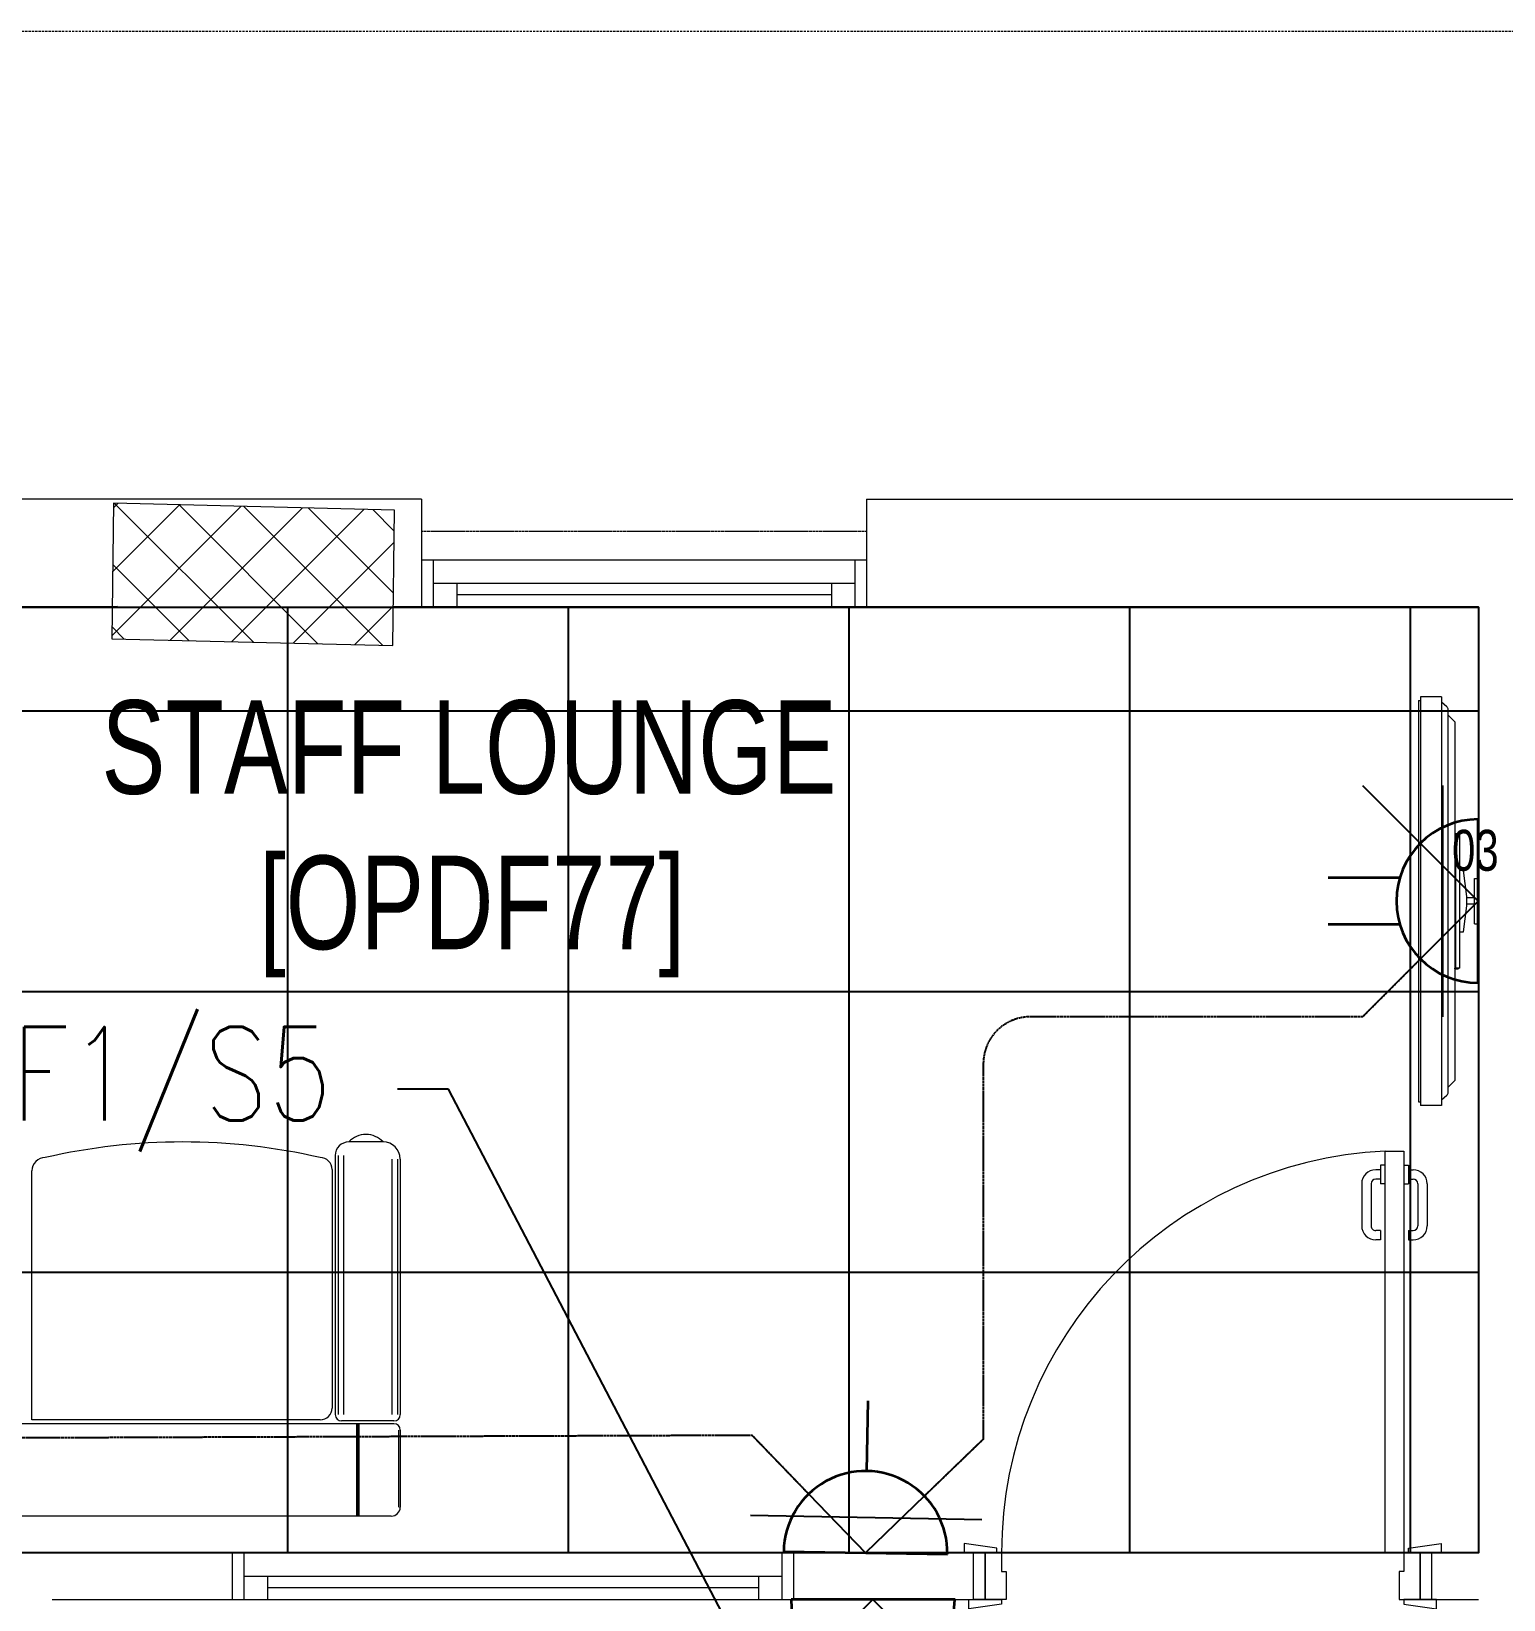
# Model space of a CAD drawing. Extents: x -12260 to 57327, y -29287 to 19916.
# Drawn here: x 5202 to 8350, y 6487 to 9840 of the extents above; entities that cross this region are included whole.
import ezdxf
from ezdxf import colors
from ezdxf.entities.mleader import LeaderData, LeaderLine
from ezdxf.enums import TextEntityAlignment as Align
from ezdxf.math import Vec2, Vec3

# ---------------------------------------------------------------- set-up
doc = ezdxf.new("R2010")
doc.units = 0
doc.header["$LTSCALE"] = 0.25
for name, pattern in [('01-First Floor-FUR$0$HIDDEN', [9.525, 6.35, -3.175]), ('DASHDOT', [25.4, 12.7, -6.35, 0, -6.35]), ('HIDDEN', [9.525, 6.35, -3.175])]:
    doc.linetypes.add(name, pattern=pattern)
for name, color, linetype, lineweight in [('01-First Floor-FUR$0$72_EGR_BASE_TEXT', 252, 'Continuous', 5), ('01-First Floor-FUR$0$72_EGR_EQP_TAG', 142, 'Continuous', 5), ('01-First Floor-FUR$0$Aluminum', 251, 'Continuous', 5), ('01-First Floor-FUR$0$C-HYDR-CTCH', 251, 'Continuous', 5), ('01-First Floor-FUR$0$Hatch', 252, 'Continuous', 5), ('01-First Floor-FUR$0$LOADING', 253, 'Continuous', 5), ('01-First Floor-FUR$0$Proj', 251, 'Continuous', 5), ('01-First Floor-FUR$0$Walls', 251, 'Continuous', 5), ('01-First Floor-FUR$0$Wooden Joinery', 251, 'Continuous', 5), ('E-LITE-CIRC', 6, 'Continuous', 25), ('E-LITE-CLNG-CNDT', 6, 'DASHDOT', 35), ('E-LITE-EXIT-NUMB', 6, 'Continuous', 25), ('E-POWR-FLOR-CNDT', 6, 'HIDDEN', 25), ('E-POWR-WALL @ 100', 4, 'Continuous', 35)]:
    doc.layers.add(name, color=color, linetype=linetype, lineweight=lineweight)
doc.layers.add('01-First Floor-FUR$0$FALSE CEILING', color=251, linetype='Continuous')
doc.layers.add('01-First Floor-FUR$0$TME-NON MEDICAL FURNITURE', color=242, linetype='Continuous')
doc.styles.add('01-First Floor-FUR$0$X3G_ENTITY_257CFD', font='swisscl.ttf', dxfattribs={"height": 200})
doc.styles.add('01-First Floor-FUR$0$X3G_ENTITY_9EC9', font='swisscl.ttf', dxfattribs={"height": 0.2})
doc.styles.add('01-First Floor-FUR$0$X3G_ENTITY_9F38', font='swisscl.ttf', dxfattribs={"height": 0.2})
doc.styles.add('DC_SIMPLEX', font='SIMPLEX.shx', dxfattribs={"width": 0.7})

# ---------------------------------------------------------------- blocks, each defined once
blk = doc.blocks.new('01-First Floor-FUR$0$ME19011A-P')
for p, q in [((-0.425, 0), (0.425, 0)), ((-0.425, 0), (-0.425, -0.015)), ((0.425, 0), (0.425, -0.015)), ((-0.425, -0.015), (0.425, -0.015)), ((-0.3675, -0.0198), (-0.2325, -0.0198)), ((-0.3675, -0.0198), (-0.3675, -0.0399)), ((-0.36, -0.015), (-0.36, -0.0198)), ((-0.24, -0.015), (-0.24, -0.0198)), ((-0.2325, -0.0198), (-0.2325, -0.0399)), ((-0.15, -0.015), (-0.15, -0.04)), ((-0.15, -0.025), (0, -0.025)), ((-0.0402, -0.0312), (-0.0496, -0.0337)), ((-0.0376, -0.0409), (-0.0402, -0.0312)), ((0, -0.015), (0, -0.04)), ((0.1, -0.015), (0.1, -0.045)), ((0.2, -0.045), (0.2, -0.015)), ((0.2818, -0.015), (0.2484, -0.015)), ((0.2484, -0.0243), (0.2484, -0.015)), ((0.2818, -0.0243), (0.2484, -0.0243)), ((0.2818, -0.0243), (0.2818, -0.015)), ((0.3211, -0.015), (0.2877, -0.015)), ((0.2877, -0.015), (0.2877, -0.0531)), ((0.3211, -0.0243), (0.2877, -0.0243)), ((0.3211, -0.0531), (0.3211, -0.015)), ((0.3623, -0.015), (0.3289, -0.015)), ((0.3289, -0.015), (0.3289, -0.0531)), ((0.3623, -0.0243), (0.3289, -0.0243)), ((0.3623, -0.0531), (0.3623, -0.015)), ((0.3682, -0.0243), (0.3682, -0.015)), ((0.3682, -0.015), (0.4016, -0.015)), ((0.3682, -0.0243), (0.4016, -0.0243)), ((0.4016, -0.0243), (0.4016, -0.015)), ((-0.3675, -0.0399), (-0.2325, -0.0399)), ((-0.15, -0.04), (-0.1187, -0.04)), ((-0.0887, -0.04), (-0.0637, -0.04)), ((-0.0606, -0.0371), (-0.0787, -0.0432)), ((-0.0787, -0.0432), (-0.077, -0.0497)), ((-0.0582, -0.046), (-0.077, -0.0497)), ((-0.047, -0.0434), (-0.0376, -0.0409)), ((-0.0379, -0.04), (0, -0.04)), ((0.1, -0.035), (0.2, -0.035)), ((0.1, -0.045), (0.2, -0.045)), ((0.2877, -0.0531), (0.3211, -0.0531)), ((0.3289, -0.0531), (0.3623, -0.0531))]:
    blk.add_line(p, q)
at = {"color": 8, "const_width": 0.000601}
for points in [[(0.3044, -0.0531, -0.184574), (0.2977, -0.0636, -1.44364), (0.2961, -0.0581, -0.837915), (0.2969, -0.0664, -0.30536), (0.2839, -0.062, -1.584726), (0.2894, -0.0609, -0.253153), (0.2827, -0.0684, -0.874198), (0.2775, -0.0585, -0.915253), (0.2791, -0.0658, -0.223821), (0.2683, -0.0644, -1.703343), (0.272, -0.0597, -0.588962), (0.2621, -0.068, -0.717795), (0.2625, -0.0581, -0.983104), (0.2645, -0.0644, -0.326362), (0.2534, -0.0609, -0.758716), (0.2609, -0.0514, -0.906186), (0.2593, -0.0565, -0.189488), (0.2526, -0.0522, -0.7948), (0.2613, -0.0423, -1.223996), (0.2574, -0.047, -0.072149), (0.2534, -0.0403, -0.645886), (0.2609, -0.0324, -1.366917), (0.2574, -0.0371, -0.078415), (0.2542, -0.0308, -0.723006), (0.2613, -0.0256, -1.105484), (0.2582, -0.0292, -0.221197), (0.2566, -0.0243, -0.221197)], [(0.3456, -0.0531, 0.184574), (0.3523, -0.0636, 1.44364), (0.3539, -0.0581, 0.837915), (0.3531, -0.0664, 0.30536), (0.3661, -0.062, 1.584726), (0.3606, -0.0609, 0.253153), (0.3673, -0.0684, 0.874198), (0.3725, -0.0585, 0.915253), (0.3709, -0.0658, 0.223821), (0.3817, -0.0644, 1.703343), (0.378, -0.0597, 0.588962), (0.3879, -0.068, 0.717795), (0.3875, -0.0581, 0.983104), (0.3855, -0.0644, 0.326362), (0.3966, -0.0609, 0.758716), (0.3891, -0.0514, 0.906186), (0.3907, -0.0565, 0.189488), (0.3974, -0.0522, 0.7948), (0.3887, -0.0423, 1.223996), (0.3926, -0.047, 0.072149), (0.3966, -0.0403, 0.645886), (0.3891, -0.0324, 1.366917), (0.3926, -0.0371, 0.078415), (0.3958, -0.0308, 0.723006), (0.3887, -0.0256, 1.105484), (0.3918, -0.0292, 0.221197), (0.3934, -0.0243, 0.221197)]]:
    blk.add_lwpolyline(points, format="xyb", dxfattribs=at)
blk.add_lwpolyline([(-0.1187, -0.0482), (-0.0887, -0.0482), (-0.0887, -0.0382), (-0.1187, -0.0382)], close=True)
blk.add_circle((-0.0537, -0.04), 0.0075)
for centre, radius, start, end in [((-0.1037, -0.04), 0.01, 10.4593, 169.5407), ((-0.1037, -0.04), 0.0075, 14.0075, 165.9925), ((-0.0537, -0.04), 0.01, 45, 180)]:
    blk.add_arc(centre, radius, start, end)
blk = doc.blocks.new('01-First Floor-FUR$0$M.44.57.64')
at = {"layer": '01-First Floor-FUR$0$LOADING', "xscale": 1000.000000000002, "yscale": 1000.000000000002, "zscale": 1000.000000000002, "rotation": 225.9999036123427}
blk.add_blockref('01-First Floor-FUR$0$ME19011A-P', (-80806.9, 16720.7), dxfattribs=at)
blk = doc.blocks.new('01-First Floor-FUR$0$GF21008-P')
at = {"layer": '01-First Floor-FUR$0$LOADING'}
for p, q in [((-0.7709, 0), (0.7906, 0)), ((-0.7019, -0.1974), (-0.7019, 0)), ((-0.6994, -0.1974), (-0.6994, 0)), ((-0.6968, -0.1974), (-0.6968, 0)), ((-0.79, -0.1841), (-0.79, -0.0191)), ((-0.7866, -0.1841), (-0.7866, -0.0191)), ((-0.7767, -0.1974), (0.7964, -0.1974)), ((-0.79, -0.7634), (-0.79, -0.217)), ((-0.784, -0.7634), (-0.784, -0.217)), ((-0.7767, -0.2037), (-0.6644, -0.2037)), ((-0.7722, -0.7634), (-0.7722, -0.217)), ((-0.6689, -0.7712), (-0.6689, -0.217)), ((-0.6571, -0.7712), (-0.6571, -0.217)), ((-0.6512, -0.7712), (-0.6512, -0.217)), ((-0.6444, -0.7413), (-0.6444, -0.2312)), ((-0.6191, -0.2059), (-0.0026, -0.2059)), ((-0.0026, -0.2059), (-0.0026, -0.7385)), ((-0.7533, -0.8), (-0.68, -0.8))]:
    blk.add_line(p, q, dxfattribs=at)
for centre, radius, start, end in [((-0.7709, -0.0191), 0.0191, 90, 180), ((-0.7767, -0.1841), 0.0133, 180, 270), ((-0.7767, -0.217), 0.0133, 90, 180), ((-0.6644, -0.217), 0.0133, 0, 90), ((-0.6191, -0.2312), 0.0253, 90, 180), ((-0.7533, -0.7634), 0.0366, 180, 270), ((-0.6191, -0.7413), 0.0253, 180, 270), ((-0.3249, 0.51), 1.31, 257.0217, 282.9783), ((-0.0307, -0.7385), 0.0281, 270, 0), ((-0.7167, -0.7662), 0.0499, 222.6462, 317.3538), ((-0.68, -0.7712), 0.0288, 270, 0)]:
    blk.add_arc(centre, radius, start, end, dxfattribs=at)
blk = doc.blocks.new('01-First Floor-FUR$0$DM15862C-P')
at = {"lineweight": 0}
for p, q in [((-0.3835, 0), (-0.3983, -0.0149)), ((0.3835, 0), (-0.3835, 0)), ((0.3835, 0), (0.3983, -0.0149)), ((-0.4367, -0.0287), (-0.4367, -0.0734)), ((0.4365, -0.0287), (-0.4367, -0.0287)), ((-0.4157, -0.0175), (-0.4256, -0.0287)), ((0.41, -0.0149), (-0.4099, -0.0149)), ((0.4157, -0.0175), (0.4254, -0.0287)), ((0.4365, -0.0287), (0.4365, -0.0734)), ((0.4365, -0.0734), (-0.4367, -0.0734)), ((-0.4291, -0.078), (-0.4291, -0.0734)), ((0.429, -0.078), (-0.4291, -0.078)), ((0.429, -0.078), (0.429, -0.0734))]:
    blk.add_line(p, q, dxfattribs=at)
for points in [[(-0.4099, -0.0149), (-0.4121, -0.0149), (-0.4141, -0.0158), (-0.4157, -0.0175)], [(0.4157, -0.0175), (0.4141, -0.0158), (0.4121, -0.0149), (0.41, -0.0149)]]:
    blk.add_open_spline(points, degree=3, dxfattribs=at)
blk = doc.blocks.new('01-First Floor-FUR$0$DM15863A-P')
at = {"color": 0, "lineweight": 0}
for p, q in [((-0.1445, 0.05), (-0.1445, 0.0427)), ((-0.1445, 0.05), (-0.1431, 0.05)), ((-0.1431, 0.05), (0.1431, 0.05)), ((-0.1431, 0.0408), (-0.1431, 0.05)), ((-0.1431, 0.0489), (0.1431, 0.0489)), ((-0.1431, 0.0408), (-0.1431, 0.0405)), ((-0.1431, 0.0405), (-0.1422, 0.0405)), ((-0.1422, 0.0405), (0.1431, 0.0405)), ((-0.0658, 0.0382), (-0.0658, 0.0405)), ((-0.0658, 0.0315), (-0.0658, 0.0382)), ((0.0655, 0.0405), (0.0655, 0.0382)), ((0.0655, 0.0382), (0.0655, 0.0315)), ((0.1431, 0.0405), (0.1422, 0.0405)), ((0.1445, 0.05), (0.1431, 0.05)), ((0.1431, 0.0408), (0.1431, 0.05)), ((0.1445, 0.05), (0.1445, 0.0427)), ((-0.0098, 0.0242), (-0.0658, 0.0315)), ((0.0487, 0.0078), (-0.0487, 0.0078)), ((-0.0487, 0.0078), (-0.0487, 0)), ((0.0487, 0), (-0.0487, 0)), ((0.0098, 0.0242), (-0.0098, 0.0242)), ((-0.0067, 0.0078), (-0.0067, 0.0242)), ((0.0064, 0.0078), (0.0064, 0.0242)), ((0.0655, 0.0315), (0.0098, 0.0242)), ((0.0487, 0.0078), (0.0487, 0))]:
    blk.add_line(p, q, dxfattribs=at)
for points in [[(-0.1445, 0.0427), (-0.1445, 0.0419), (-0.1434, 0.0408), (-0.1431, 0.0408)], [(0.1431, 0.0405), (0.1431, 0.0408), (0.1442, 0.0419), (0.1442, 0.0424), (0.1445, 0.0427)]]:
    blk.add_lwpolyline(points, dxfattribs=at)
blk = doc.blocks.new('01-First Floor-FUR$0$A$C72370EFE')
at = {"layer": '01-First Floor-FUR$0$Wooden Joinery'}
for p, q in [((-0.01, -0.03), (-0.01, -0.07)), ((0, -0.03), (-0.01, -0.03)), ((0.04, -0.03), (0.05, -0.03)), ((0.05, -0.03), (0.05, -0.07)), ((-0.01, -0.04), (-0.02, -0.04)), ((-0.01, -0.06), (-0.02, -0.06)), ((0.05, -0.04), (0.06, -0.04)), ((0.05, -0.06), (0.06, -0.06)), ((-0.05, -0.07), (-0.05, -0.16)), ((-0.03, -0.07), (-0.03, -0.16)), ((0, -0.07), (-0.01, -0.07)), ((0.04, -0.07), (0.05, -0.07)), ((0.07, -0.07), (0.07, -0.16)), ((0.09, -0.07), (0.09, -0.16)), ((-0.01, -0.17), (-0.02, -0.17)), ((-0.01, -0.19), (-0.02, -0.19)), ((-0.01, -0.17), (-0.01, -0.19)), ((0.05, -0.17), (0.06, -0.17)), ((0.05, -0.17), (0.05, -0.19)), ((0.05, -0.19), (0.06, -0.19))]:
    blk.add_line(p, q, dxfattribs=at)
for centre, radius, start, end in [((-0.02, -0.07), 0.03, 90, 180), ((-0.02, -0.07), 0.01, 90, 180), ((0.06, -0.07), 0.03, 0, 90), ((0.06, -0.07), 0.01, 0, 90), ((-0.02, -0.16), 0.03, 180, 270), ((-0.02, -0.16), 0.01, 180, 270), ((0.06, -0.16), 0.01, 270, 0), ((0.06, -0.16), 0.03, 270, 0)]:
    blk.add_arc(centre, radius, start, end, dxfattribs=at)
blk = doc.blocks.new('01-First Floor-FUR$0$A$C5DAD61B4')
at = {"layer": '01-First Floor-FUR$0$Wooden Joinery'}
for points in [[(80, 959.1), (80, 969.1), (10, 979.1), (10, 959.1)], [(940, 959.1), (940, 969.1), (1010, 979.1), (1010, 959.1)], [(70, 859.1), (70, 849.1), (0, 839.1), (0, 859.1)], [(120, 859.1), (120, 0), (80, 0), (80, 859.1)], [(950, 859.1), (950, 849.1), (1020, 839.1), (1020, 859.1)]]:
    blk.add_lwpolyline(points, close=True, dxfattribs=at)
for points in [[(45, 859.1), (45, 959.1), (20, 959.1), (20, 859.1), (45, 859.1)], [(45, 859.1), (80, 859.1), (80, 899.1), (90, 899.1), (90, 959.1), (45, 959.1), (45, 859.1)], [(975, 859.1), (940, 859.1), (940, 899.1), (930, 899.1), (930, 959.1), (975, 959.1), (975, 859.1)], [(975, 859.1), (975, 959.1), (1000, 959.1), (1000, 859.1), (975, 859.1)]]:
    blk.add_lwpolyline(points, dxfattribs=at)
blk.add_arc((80, 859.1), 860, 272.666, 0, dxfattribs=at)
at = {"layer": '01-First Floor-FUR$0$Wooden Joinery', "xscale": 999.9999999998854, "yscale": 999.9999999998854, "zscale": 999.9999999998854, "rotation": 180}
blk.add_blockref('01-First Floor-FUR$0$A$C72370EFE', (120, 0), dxfattribs=at)
blk = doc.blocks.new('01-First Floor-FUR$0$A$C37be4daf')
at = {"layer": '01-First Floor-FUR$0$Aluminum'}
for p, q in [((1416, 598.2), (216, 598.2)), ((241, 498.2), (241, 598.2)), ((291, 548.2), (291, 598.2)), ((291, 573.2), (1341, 573.2)), ((1341, 548.2), (1341, 598.2)), ((1391, 498.2), (1391, 598.2)), ((1391, 548.2), (241, 548.2)), ((1416, 498.2), (216, 498.2))]:
    blk.add_line(p, q, dxfattribs=at)
at = {"layer": '01-First Floor-FUR$0$Walls'}
for p, q in [((216, 498.2), (216, 598.2)), ((1416, 498.2), (1416, 598.2))]:
    blk.add_line(p, q, dxfattribs=at)
blk = doc.blocks.new('01-First Floor-FUR')
at = {"layer": '01-First Floor-FUR$0$Hatch'}
h = blk.add_hatch(dxfattribs=at)
h.set_pattern_fill('ANSI37', color=256, scale=30)
h.set_pattern_definition([(45, (-1823.345, -13062.25), (-67.35192, 67.35192), []), (135, (-1823.345, -13062.25), (-67.35192, -67.35192), [])])
h.paths.add_polyline_path([(49129.3, 8855.6), (48525.4, 8847.5), (48529.3, 8559.1), (49133.2, 8567.2)])
h.paths.add_polyline_path([(41968.6, 8847.9), (41385, 8842.5), (41365.1, 8551.1), (41948.6, 8556.5)])
h.paths.add_polyline_path([(27591.6, 8840.5), (26992.5, 8836.4), (26986.8, 8543.4), (27585.9, 8547.5)])
h.paths.add_polyline_path([(34776.8, 8842.7), (34175.6, 8835.2), (34167.4, 8549.5), (34768.6, 8557)])
h.paths.add_polyline_path([(20372.4, 8849.8), (19765.9, 8827.9), (19780.4, 8535.4), (20386.9, 8557.2)])
h.paths.add_polyline_path([(13635.8, 8839.4), (12413.8, 8863.3), (12407.4, 8567.2), (13629.3, 8543.3)])
h.paths.add_polyline_path([(13649.8, 1639.3), (12434.8, 1623.6), (12421.4, 1331.2), (13636.4, 1346.9)])
h.paths.add_polyline_path([(13623.8, -5553.9), (12420.7, -5569.8), (12415, -5862.9), (13618.1, -5846.9)])
h.paths.add_polyline_path([(13642.3, -12752.6), (12445.6, -12764), (12448.4, -13058.5), (13645.1, -13047)])
h.paths.add_polyline_path([(6007.3, -12750.5), (5403.7, -12754.2), (5414.4, -13039.6), (6017.9, -13035.9)])
h.paths.add_polyline_path([(5991.8, -5552.5), (5395, -5550.9), (5394.9, -5852.1), (5991.7, -5853.6)])
h.paths.add_polyline_path([(6001.7, 1637.1), (5382.4, 1638.3), (5371.8, 1335.4), (5991.1, 1334.1)])
h.paths.add_polyline_path([(5978.4, 8816.5), (5377.7, 8830.9), (5374.1, 8541.3), (5974.8, 8526.8)])
h.paths.add_polyline_path([(-1220.7, 8814.6), (-1823.3, 8837.3), (-1821.5, 8549), (-1218.8, 8526.3)])
h.paths.add_polyline_path([(-1213, -5563.7), (-1815, -5570.7), (-1811.6, -5862.3), (-1209.6, -5855.3)])
h.paths.add_polyline_path([(-1195.5, -12758.3), (-1793.9, -12759.3), (-1789, -13060), (-1190.6, -13059)])
h.paths.add_polyline_path([(20391.2, -12745), (19785.5, -12758), (19791.3, -13059.2), (20396.9, -13046.2)])
h.paths.add_polyline_path([(20384.7, -5552.6), (19790.3, -5570.1), (19792.4, -5866.7), (20386.8, -5849.1)])
h.paths.add_polyline_path([(20376, 1655.5), (19777, 1647.8), (19781.1, 1347.6), (20380, 1355.3)])
h.paths.add_polyline_path([(27576.3, 1640.2), (26974.4, 1644.9), (26978.6, 1352.8), (27580.6, 1348.1)])
h.paths.add_polyline_path([(27580.1, -5542.5), (26976.2, -5560), (26989.7, -5860.1), (27589.8, -5839.1)])
h.paths.add_polyline_path([(27596.2, -12758.5), (26992.3, -12751.9), (26990, -13037.6), (27593.8, -13044.2)])
h.paths.add_polyline_path([(34794.7, -12748), (34197.4, -12762.6), (34206.4, -13062.3), (34803.7, -13047.7)])
h.paths.add_polyline_path([(34787.4, -5559.7), (34186.1, -5557.7), (34187.2, -5855), (34788.5, -5856.9)])
h.paths.add_polyline_path([(34750.9, 1644.2), (34170.1, 1648.9), (34189.8, 1359), (34770.6, 1354.3)])
h.paths.add_polyline_path([(41954.3, 1643.4), (41356.7, 1657.2), (41358.7, 1365.3), (41956.3, 1351.5)])
h.paths.add_polyline_path([(41955.3, -5555.1), (41386.9, -5562.7), (41388.7, -5856.9), (41957.1, -5849.3)])
h.paths.add_polyline_path([(41992.3, -12752.3), (41387.1, -12754.9), (41388.4, -13059.5), (41993.7, -13056.8)])
h.paths.add_polyline_path([(49166.6, -12752.8), (48578.6, -12736.7), (48565.4, -13043.9), (49153.3, -13060)])
h.paths.add_polyline_path([(49150.8, -5553.4), (48547.6, -5552.3), (48545.6, -5848.8), (49148.8, -5849.9)])
at = {"layer": '01-First Floor-FUR$0$Aluminum'}
for p, q in [((6036.2, 8710), (6987.6, 8710)), ((6061.2, 8710), (6061.2, 8610)), ((6962.6, 8710), (6962.6, 8610)), ((6061.2, 8660), (6962.6, 8660)), ((6111.2, 8660), (6111.2, 8610)), ((6912.6, 8660), (6912.6, 8610)), ((6912.6, 8635), (6111.2, 8635)), ((6036.2, 8610), (6987.6, 8610))]:
    blk.add_line(p, q, dxfattribs=at)
at = {"layer": '01-First Floor-FUR$0$C-HYDR-CTCH', "elevation": 0, "flags": 128}
blk.add_lwpolyline([(5974.8, 8526.8), (5978.4, 8816.5), (5377.7, 8830.9), (5374.1, 8541.3), (5974.8, 8526.8)], dxfattribs=at)
at = {"layer": '01-First Floor-FUR$0$FALSE CEILING', "linetype": 'Continuous'}
for p, q in [((5750.4, 6586.9), (5750.4, 8609.1)), ((6350.4, 6586.9), (6350.4, 8609.1)), ((6950.4, 6586.9), (6950.4, 8609.1)), ((7550.4, 6586.9), (7550.4, 8609.1)), ((8150.4, 6586.9), (8150.4, 8609.1)), ((3350.4, 8386.9), (8296.4, 8386.9)), ((3350.4, 7786.9), (8296.4, 7786.9)), ((3350.4, 7186.9), (8296.4, 7186.9))]:
    blk.add_line(p, q, dxfattribs=at)
at = {"layer": '01-First Floor-FUR$0$FALSE CEILING'}
blk.add_lwpolyline([(3350.4, 8609.1), (8296.4, 8609.1), (8296.4, 6586.9), (3350.4, 6586.9)], close=True, dxfattribs=at)
at = {"layer": '01-First Floor-FUR$0$Proj', "linetype": '01-First Floor-FUR$0$HIDDEN'}
blk.add_line((6987.6, 8770.5), (6036.2, 8770.5), dxfattribs=at)
at = {"layer": '01-First Floor-FUR$0$Proj', "linetype": '01-First Floor-FUR$0$HIDDEN', "ltscale": 3}
blk.add_lwpolyline([(48606, 9840), (-2814, 9840), (-2814, -14060), (48606, -14060)], dxfattribs=at)
blk.add_lwpolyline([(48606, 9840), (-2814, 9840), (-2814, -14060), (48606, -14060)], dxfattribs=at)
at = {"layer": '01-First Floor-FUR$0$Walls'}
for p, q in [((6036.2, 8840), (-1414, 8840)), ((6036.2, 8840), (6036.2, 8610)), ((6987.6, 8840), (8911.1, 8840)), ((6987.6, 8840), (6987.6, 8610)), ((5386, 8610), (3350.4, 8609.1, 0)), ((5975.8, 8610), (6036.2, 8610)), ((6987.6, 8610), (8296.4, 8610)), ((8296.4, 6586.9), (8296.4, 8610)), ((3350.4, 6586.9), (7216.4, 6586.9)), ((7216.4, 6486.9), (7216.4, 6586.9)), ((8196.4, 6586.9), (8296.4, 6586.9)), ((8196.4, 6486.9), (8196.4, 6586.9)), ((5246.4, 6486.9), (7216.4, 6486.9)), ((8196.4, 6486.9), (8296.4, 6486.9))]:
    blk.add_line(p, q, dxfattribs=at)
at = {"rotation": 180}
blk.add_blockref('01-First Floor-FUR$0$A$C37be4daf', (7047.4, 7085.1), dxfattribs=at)
at = {"layer": '01-First Floor-FUR$0$LOADING', "xscale": -1000, "yscale": 1000, "zscale": 1000}
for name, p, rotation in [('01-First Floor-FUR$0$DM15862C-P', (8245.7, 7980.4, -0.1), 270.0000000001627), ('01-First Floor-FUR$0$DM15863A-P', (8295.7, 7980.4, -0.1), 90.00000000016276)]:
    blk.add_blockref(name, p, dxfattribs=dict(at, rotation=rotation))
at = {"layer": '01-First Floor-FUR$0$LOADING', "rotation": 224.0000963876573}
blk.add_blockref('01-First Floor-FUR$0$M.44.57.64', (-61346.3, -36291.4, -0.1), dxfattribs=at)
at = {"layer": '01-First Floor-FUR$0$TME-NON MEDICAL FURNITURE', "xscale": 1000, "yscale": 1000, "zscale": 1000, "rotation": 179.9999999998383}
blk.add_blockref('01-First Floor-FUR$0$GF21008-P', (5200.4, 6665.4, -0.1), dxfattribs=at)
at = {"layer": '01-First Floor-FUR$0$Wooden Joinery', "rotation": 180}
blk.add_blockref('01-First Floor-FUR$0$A$C5DAD61B4', (8216.4, 7446), dxfattribs=at)
at = {"layer": '01-First Floor-FUR$0$72_EGR_BASE_TEXT', "char_height": 200, "attachment_point": 2}
for s, insert, style in [('STAFF LOUNGE ', (6137.6, 8409.8, 0), '01-First Floor-FUR$0$X3G_ENTITY_9EC9'), ('[OPDF77]', (6144.3, 8077.6), '01-First Floor-FUR$0$X3G_ENTITY_9F38')]:
    blk.add_mtext(s, dxfattribs=dict(at, insert=insert, style=style))
at = {"layer": '01-First Floor-FUR$0$72_EGR_EQP_TAG', "insert": (8289.4, 8132.8, -0.1), "char_height": 87.47, "attachment_point": 2, "style": '01-First Floor-FUR$0$X3G_ENTITY_257CFD'}
blk.add_mtext('03', dxfattribs=at)
blk = doc.blocks.new('*U17')
blk.add_line((-1.75, 0), (-3.25, 0))
blk.add_lwpolyline([(0, 1.75, 1), (0, -1.75)], format="xyb", close=True)
at = {"layer": 'Defpoints'}
for p, q in [((-2.475, 2.475), (0, 0)), ((-0.758, -2.475), (-0.758, 2.475)), ((-2.475, -2.475), (0, 0))]:
    blk.add_line(p, q, dxfattribs=at)
at = {"layer": 'E-LITE-EXIT-NUMB', "style": 'DC_SIMPLEX', "width": 0.7, "flags": 8}
blk.add_attdef('TYPE', text='', height=2, rotation=360, dxfattribs=at).set_placement((-2.682, 5.238), align=Align.RIGHT)
blk.add_attdef('CIRCUIT', (2.682, 5.238), '', height=2, rotation=360, dxfattribs=at)
blk = doc.blocks.new('*U25')
blk.add_line((1.75, -0.031), (3.249, -0.058))
blk.add_lwpolyline([(-0.031, -1.75, 1), (0.031, 1.75)], format="xyb", close=True)
at = {"layer": 'Defpoints'}
for p, q in [((2.519, 2.43), (0, 0)), ((0.803, 2.461), (0.714, -2.488)), ((2.43, -2.519), (0, 0))]:
    blk.add_line(p, q, dxfattribs=at)
at = {"layer": 'E-LITE-EXIT-NUMB', "style": 'DC_SIMPLEX', "width": 0.7, "flags": 8}
blk.add_attdef('TYPE', text='', height=2, rotation=360, dxfattribs=at).set_placement((-2.682, 5.238), align=Align.RIGHT)
blk.add_attdef('CIRCUIT', (2.682, 5.238), '', height=2, rotation=360, dxfattribs=at)
blk = doc.blocks.new('*U23')
for p, q in [((-0.5, 1.677), (-0.5, 3.211)), ((0.5, 1.677), (0.5, 3.211))]:
    blk.add_line(p, q)
blk.add_lwpolyline([(1.75, 0, 1), (-1.75, 0)], format="xyb", close=True)
at = {"layer": 'Defpoints'}
for p, q in [((-2.475, 2.475), (0, 0)), ((2.475, 2.475), (0, 0)), ((-2.475, 0.758), (2.475, 0.758))]:
    blk.add_line(p, q, dxfattribs=at)
at = {"layer": 'E-LITE-EXIT-NUMB', "style": 'DC_SIMPLEX', "width": 0.7, "flags": 8}
blk.add_attdef('TYPE', text='', height=2, rotation=360, dxfattribs=at).set_placement((-2.682, 5.238), align=Align.RIGHT)
blk.add_attdef('CIRCUIT', (2.682, 5.238), '', height=2, rotation=360, dxfattribs=at)
blk = doc.blocks.new('ARR0W')
at = {"color": 45}
blk.add_ellipse((0, 0), major_axis=(0.4, 0), ratio=0.4, dxfattribs=at)
at = {"color": 45, "ltscale": 0.5}
blk.add_solid([(-1.4, 0.167), (-0.4, 0), (-1.4, -0.167)], dxfattribs=at)

msp = doc.modelspace()

# ---------------------------------------------------------------- linework, layer by layer
at = {"layer": 'E-POWR-FLOR-CNDT'}
msp.add_lwpolyline([(8172.3, 7857), (8048.2, 7732.9), (7337.3, 7732.9, 0.414214), (7237.3, 7632.9), (7237.3, 6829.9), (7111.3, 6708.4)], format="xyb", dxfattribs=at)
msp.add_lwpolyline([(4115.3, 6708.4), (4241.2, 6829.9), (6742.4, 6838.8), (6863.9, 6712.8)], dxfattribs=at)

# ---------------------------------------------------------------- block references
at = {"layer": 'E-LITE-CLNG-CNDT'}
msp.add_blockref('01-First Floor-FUR', (0, 0), dxfattribs=at)
at = {"layer": 'E-POWR-WALL @ 100', "xscale": 100, "yscale": 100, "zscale": 100, "rotation": 90.00000000000001}
for name, p in [('*U23', (8295.7, 7980.4, -0.1)), ('*U25', (6985.4, 6586.9)), ('*U17', (7001.2, 6486.9))]:
    msp.add_blockref(name, p, dxfattribs=at)

# ---------------------------------------------------------------- leaders
at = {"layer": 'E-LITE-CIRC'}
ml = msp.add_multileader_mtext('Standard', dxfattribs=at)
ml.set_content('{\\Fdc_el_romans|c0;\\W0.8;TO\\Fromans|c0; \\Fsimplex|c0;LP-F1/S5}', color=256, style='DC_SIMPLEX')
ml.set_leader_properties()
ml.set_arrow_properties(name='ARR0W')
ml.build(insert=Vec2(0, 0))
ml.multileader.update_dxf_attribs({"dogleg_length": 200, "arrow_head_size": 140, "scale": 100})
ctx = ml.context
ctx.base_point, ctx.scale, ctx.char_height, ctx.arrow_head_size, ctx.landing_gap_size, ctx.plane_origin, ctx.plane_x_axis, ctx.plane_y_axis = Vec3(4066.8, 7578.1, -0.1), 100, 200, 140, 140, Vec3(23787.6, 3128.2, -0.1), Vec3(1, 0.000001, 0), Vec3(-0.000001, 1, 0)
ctx.text_align_type = 2
notes = []
notes.append((ctx, [(1, (1, 1, 0), (6093.7, 7578.1, -0.1), (-1, -0.000001, 0), 108.8, [(0, [(6779.8, 6265.4, -0.1)], 0, [])])]))
ctx.mtext.insert, ctx.mtext.text_direction, ctx.mtext.rotation, ctx.mtext.alignment, ctx.mtext.flow_direction = Vec3(5844.9, 7711.4, -0.1), Vec3(1, 0.000001, 0), 0.000001, 3, 5
for ctx, leaders in notes:
    for number, flags, end, landing, length, lines in leaders:
        leader = LeaderData()
        leader.index, (leader.has_last_leader_line, leader.has_dogleg_vector, leader.attachment_direction) = number, flags
        leader.last_leader_point, leader.dogleg_vector, leader.dogleg_length = Vec3(end), Vec3(landing), length
        for number, points, colour, breaks in lines:
            line = LeaderLine()
            line.index, line.vertices, line.color, line.breaks = number, Vec3.list(points), colors.encode_raw_color(colour), breaks
            leader.lines.append(line)
        ctx.leaders.append(leader)

doc.saveas('drawing.dxf')
